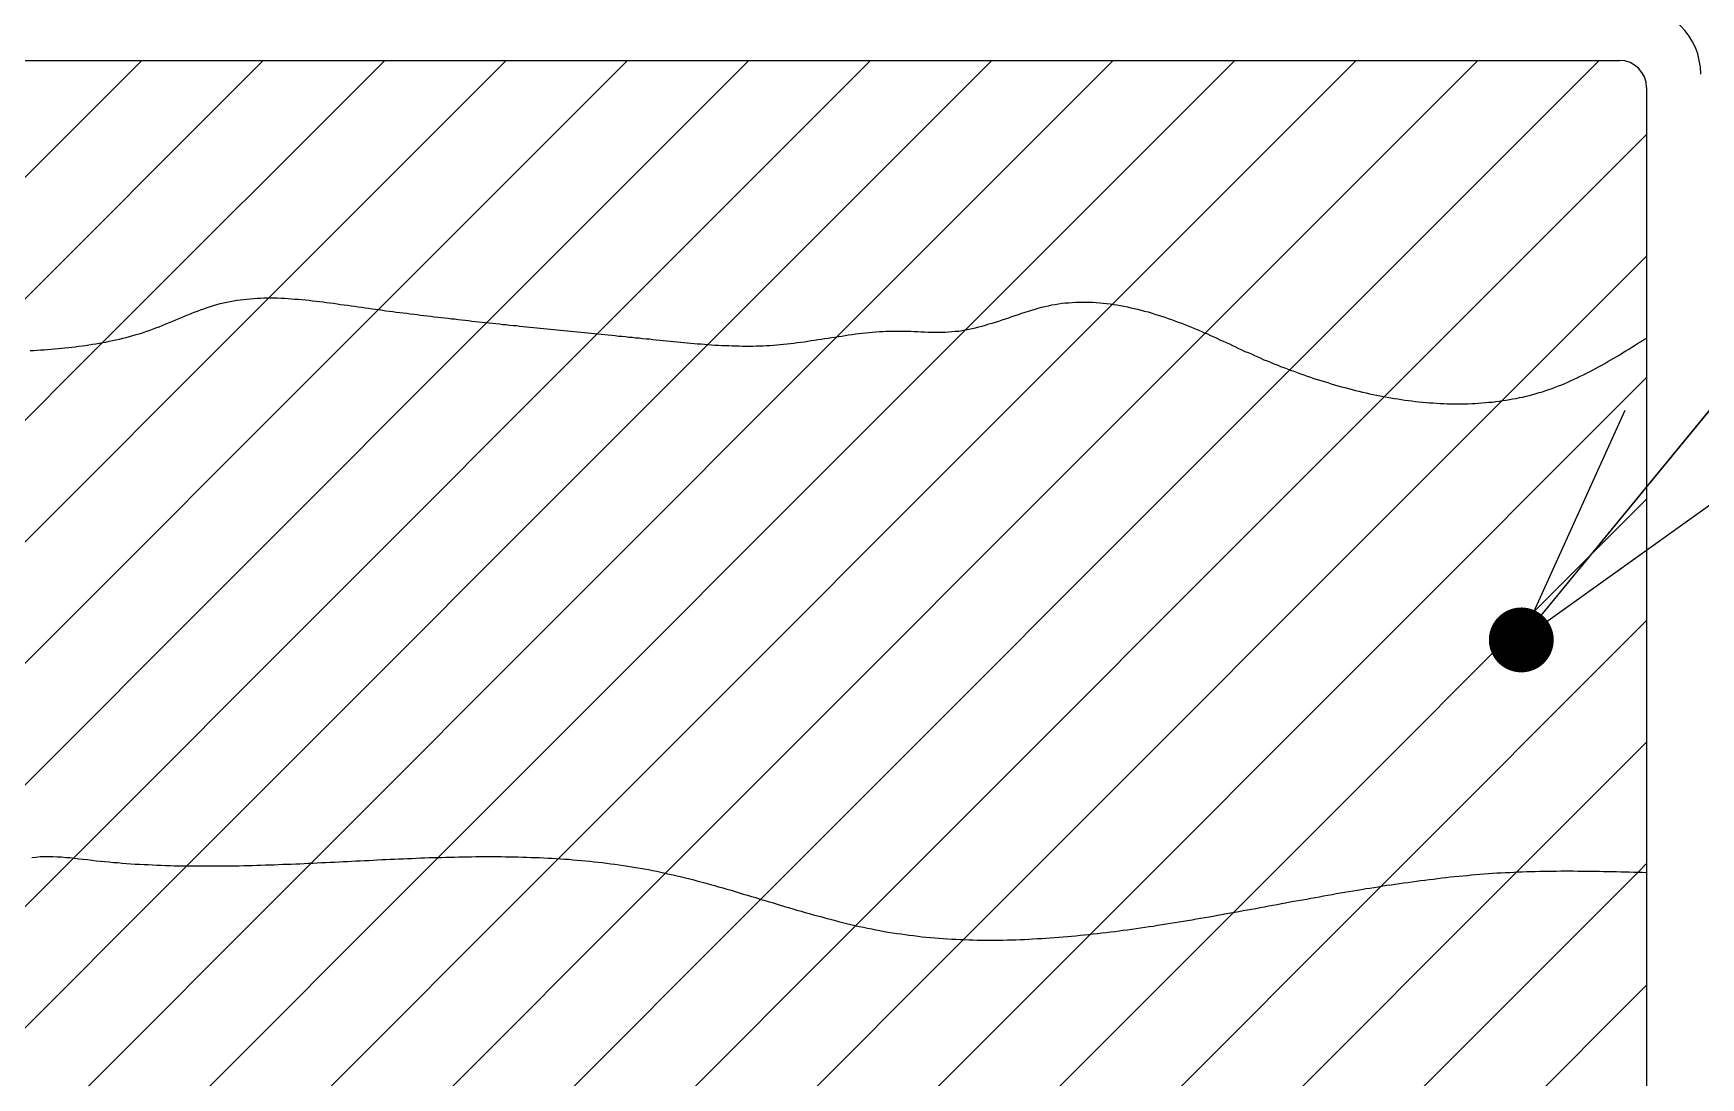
# Model space of a CAD drawing. Extents: x 443 to 1217, y -1921 to -677.
# Drawn here: x 892.46 to 904.47, y -877.62 to -870.1 of the extents above; entities that cross this region are included whole.
import ezdxf

# ---------------------------------------------------------------- set-up
doc = ezdxf.new("R2010")
doc.units = 0
doc.header["$MEASUREMENT"] = 0
doc.layers.get('0').update_dxf_attribs({"linetype": 'CONTINUOUS'})
doc.layers.add('3', color=8, linetype='CONTINUOUS')

msp = doc.modelspace()

# ---------------------------------------------------------------- linework, layer by layer
at = {"color": 7, "linetype": 'Continuous'}
msp.add_line((903.174, -874.47), (917.165, -857.425), dxfattribs=at)
at = {"color": 8, "linetype": 'Continuous'}
for p, q in [((891.19, -872.349), (893.239, -870.299)), ((892.007, -872.406), (894.114, -870.299)), ((892.957, -872.33), (894.989, -870.299)), ((894.154, -872.009), (895.863, -870.299)), ((894.944, -872.093), (896.738, -870.299)), ((895.725, -872.186), (897.612, -870.299)), ((896.519, -872.267), (898.487, -870.299)), ((897.317, -872.344), (899.362, -870.299)), ((898.248, -872.287), (900.236, -870.299)), ((899.172, -872.239), (901.111, -870.299)), ((900.231, -872.054), (901.985, -870.299)), ((900.898, -872.262), (902.86, -870.299)), ((901.508, -872.527), (903.735, -870.299)), ((902.189, -872.719), (904.076, -870.833)), ((903.034, -872.749), (904.076, -871.707)), ((890.018, -876.145), (894.154, -872.009)), ((896.241, -876.044), (900.231, -872.054)), ((890.817, -876.22), (894.944, -872.093)), ((891.629, -876.283), (895.725, -872.186)), ((892.747, -876.04), (896.519, -872.267)), ((894.459, -876.077), (898.248, -872.287)), ((895.375, -876.035), (899.172, -872.239)), ((897.011, -876.148), (900.898, -872.262)), ((889.291, -875.997), (892.957, -872.33)), ((893.565, -876.096), (897.317, -872.344)), ((897.698, -876.336), (901.508, -872.527)), ((900.069, -876.589), (904.076, -872.582)), ((898.382, -876.526), (902.189, -872.719)), ((899.157, -876.627), (903.034, -872.749)), ((901.101, -876.431), (904.076, -873.456)), ((902.164, -876.243), (904.076, -874.331)), ((903.142, -876.14), (904.076, -875.206)), ((888.493, -882.917), (895.375, -876.035)), ((888.493, -880.293), (892.747, -876.04)), ((888.493, -883.792), (896.241, -876.044)), ((888.493, -882.042), (894.459, -876.077)), ((888.493, -881.168), (893.565, -876.096)), ((904.015, -876.141), (904.076, -876.08)), ((888.493, -884.666), (897.011, -876.148)), ((893.292, -885.115), (902.164, -876.243)), ((894.15, -885.132), (903.142, -876.14)), ((895.067, -885.089), (904.015, -876.141)), ((888.935, -885.099), (897.698, -876.336)), ((892.459, -885.074), (901.101, -876.431)), ((890.01, -884.898), (898.382, -876.526)), ((891.64, -885.018), (900.069, -876.589)), ((890.837, -884.946), (899.157, -876.627)), ((896.056, -884.975), (904.076, -876.955))]:
    msp.add_line(p, q, dxfattribs=at)
at = {"color": 8}
for q in [(904.657, -872.663), (903.923, -872.817), (904.649, -873.413)]:
    msp.add_line((903.174, -874.47), q, dxfattribs=at)
at = {"color": 8, "const_width": 0.234}
msp.add_lwpolyline([(903.059, -874.451, 1), (903.289, -874.489, 1), (903.059, -874.451)], format="xyb", dxfattribs=at)
at = {"layer": '3', "color": 3, "linetype": 'Continuous'}
for p, q in [((885.084, -870.299), (903.881, -870.299)), ((904.076, -870.494), (904.076, -890.752))]:
    msp.add_line(p, q, dxfattribs=at)
at = {"layer": '3', "color": 3}
for p, q in [((893.781, -872.056), (893.804, -872.049)), ((893.804, -872.049), (893.828, -872.044)), ((893.828, -872.044), (893.852, -872.038)), ((893.852, -872.038), (893.876, -872.034)), ((893.876, -872.034), (893.9, -872.03)), ((893.9, -872.03), (893.924, -872.025)), ((893.924, -872.025), (893.948, -872.022)), ((893.948, -872.022), (893.972, -872.019)), ((893.972, -872.019), (893.997, -872.017)), ((893.997, -872.017), (894.021, -872.014)), ((894.021, -872.014), (894.046, -872.012)), ((894.046, -872.012), (894.07, -872.011)), ((894.07, -872.011), (894.095, -872.01)), ((894.095, -872.01), (894.119, -872.009)), ((894.119, -872.009), (894.144, -872.009)), ((894.144, -872.009), (894.169, -872.009)), ((894.169, -872.009), (894.193, -872.009)), ((894.193, -872.009), (894.218, -872.009)), ((894.218, -872.009), (894.243, -872.01)), ((894.243, -872.01), (894.268, -872.011)), ((894.268, -872.011), (894.293, -872.012)), ((894.293, -872.012), (894.318, -872.014)), ((894.318, -872.014), (894.343, -872.017)), ((894.343, -872.017), (894.368, -872.018)), ((894.368, -872.018), (894.393, -872.02)), ((894.393, -872.02), (894.418, -872.023)), ((894.418, -872.023), (894.444, -872.025)), ((894.444, -872.025), (894.469, -872.029)), ((894.469, -872.029), (894.495, -872.031)), ((894.495, -872.031), (894.52, -872.034)), ((894.52, -872.034), (894.545, -872.037)), ((894.545, -872.037), (894.57, -872.041)), ((894.57, -872.041), (894.595, -872.044)), ((894.595, -872.044), (894.62, -872.047)), ((894.62, -872.047), (894.646, -872.05)), ((894.646, -872.05), (894.671, -872.055)), ((899.817, -872.055), (899.841, -872.05)), ((899.841, -872.05), (899.867, -872.047)), ((899.867, -872.047), (899.89, -872.045)), ((899.89, -872.045), (899.916, -872.043)), ((899.916, -872.043), (899.94, -872.041)), ((899.94, -872.041), (899.965, -872.04)), ((899.965, -872.04), (899.99, -872.038)), ((899.99, -872.038), (900.014, -872.038)), ((900.014, -872.038), (900.039, -872.038)), ((900.039, -872.038), (900.064, -872.038)), ((900.064, -872.038), (900.088, -872.04)), ((900.088, -872.04), (900.113, -872.042)), ((900.113, -872.042), (900.138, -872.044)), ((900.138, -872.044), (900.163, -872.046)), ((900.163, -872.046), (900.188, -872.048)), ((900.188, -872.048), (900.213, -872.052)), ((900.213, -872.052), (900.237, -872.055)), ((893.456, -872.178), (893.479, -872.168)), ((893.479, -872.168), (893.502, -872.158)), ((893.502, -872.158), (893.525, -872.15)), ((893.525, -872.15), (893.548, -872.14)), ((893.548, -872.14), (893.572, -872.13)), ((893.572, -872.13), (893.595, -872.121)), ((893.595, -872.121), (893.617, -872.111)), ((893.617, -872.111), (893.64, -872.103)), ((893.64, -872.103), (893.663, -872.094)), ((893.663, -872.094), (893.687, -872.086)), ((893.687, -872.086), (893.71, -872.078)), ((893.71, -872.078), (893.734, -872.07)), ((893.734, -872.07), (893.757, -872.062)), ((893.757, -872.062), (893.781, -872.056)), ((894.671, -872.055), (894.696, -872.058)), ((894.696, -872.058), (894.721, -872.061)), ((894.721, -872.061), (894.747, -872.066)), ((894.747, -872.066), (894.772, -872.069)), ((894.772, -872.069), (894.798, -872.072)), ((894.798, -872.072), (894.823, -872.075)), ((894.823, -872.075), (894.848, -872.08)), ((894.848, -872.08), (894.873, -872.083)), ((894.873, -872.083), (894.898, -872.086)), ((894.898, -872.086), (894.923, -872.09)), ((894.923, -872.09), (894.948, -872.093)), ((894.948, -872.093), (894.973, -872.096)), ((894.973, -872.096), (894.998, -872.101)), ((894.998, -872.101), (895.023, -872.104)), ((895.023, -872.104), (895.047, -872.107)), ((895.047, -872.107), (895.072, -872.11)), ((895.072, -872.11), (895.097, -872.114)), ((895.097, -872.114), (895.122, -872.116)), ((895.122, -872.116), (895.148, -872.119)), ((895.148, -872.119), (895.173, -872.122)), ((895.173, -872.122), (895.198, -872.126)), ((895.198, -872.126), (895.222, -872.129)), ((895.222, -872.129), (895.247, -872.132)), ((895.247, -872.132), (895.272, -872.134)), ((895.272, -872.134), (895.297, -872.138)), ((895.297, -872.138), (895.321, -872.141)), ((895.321, -872.141), (895.346, -872.144)), ((895.346, -872.144), (895.371, -872.146)), ((895.371, -872.146), (895.395, -872.15)), ((895.395, -872.15), (895.42, -872.153)), ((895.42, -872.153), (895.445, -872.155)), ((895.445, -872.155), (895.469, -872.158)), ((895.469, -872.158), (895.494, -872.16)), ((895.494, -872.16), (895.519, -872.164)), ((895.519, -872.164), (895.543, -872.167)), ((895.543, -872.167), (895.568, -872.169)), ((895.568, -872.169), (895.593, -872.172)), ((895.593, -872.172), (895.617, -872.175)), ((899.411, -872.175), (899.435, -872.166)), ((899.435, -872.166), (899.459, -872.158)), ((899.459, -872.158), (899.483, -872.151)), ((899.483, -872.151), (899.506, -872.142)), ((899.506, -872.142), (899.53, -872.134)), ((899.53, -872.134), (899.554, -872.127)), ((899.554, -872.127), (899.578, -872.118)), ((899.578, -872.118), (899.602, -872.11)), ((899.602, -872.11), (899.625, -872.103)), ((899.625, -872.103), (899.649, -872.096)), ((899.649, -872.096), (899.673, -872.089)), ((899.673, -872.089), (899.696, -872.082)), ((899.696, -872.082), (899.72, -872.075)), ((899.72, -872.075), (899.744, -872.07)), ((899.744, -872.07), (899.77, -872.065)), ((899.77, -872.065), (899.793, -872.059)), ((899.793, -872.059), (899.817, -872.055)), ((900.237, -872.055), (900.262, -872.059)), ((900.262, -872.059), (900.287, -872.063)), ((900.287, -872.063), (900.312, -872.068)), ((900.312, -872.068), (900.337, -872.073)), ((900.337, -872.073), (900.361, -872.079)), ((900.361, -872.079), (900.386, -872.084)), ((900.386, -872.084), (900.411, -872.09)), ((900.411, -872.09), (900.436, -872.096)), ((900.436, -872.096), (900.46, -872.103)), ((900.46, -872.103), (900.486, -872.109)), ((900.486, -872.109), (900.509, -872.117)), ((900.509, -872.117), (900.535, -872.125)), ((900.535, -872.125), (900.559, -872.132)), ((900.559, -872.132), (900.583, -872.14)), ((900.583, -872.14), (900.608, -872.147)), ((900.608, -872.147), (900.632, -872.156)), ((900.632, -872.156), (900.656, -872.165)), ((900.656, -872.165), (900.68, -872.174)), ((900.68, -872.174), (900.703, -872.182)), ((893.103, -872.299), (893.127, -872.293)), ((893.127, -872.293), (893.151, -872.287)), ((893.151, -872.287), (893.175, -872.28)), ((893.175, -872.28), (893.199, -872.273)), ((893.199, -872.273), (893.222, -872.266)), ((893.222, -872.266), (893.246, -872.259)), ((893.246, -872.259), (893.27, -872.251)), ((893.27, -872.251), (893.293, -872.242)), ((893.293, -872.242), (893.317, -872.234)), ((893.317, -872.234), (893.34, -872.225)), ((893.34, -872.225), (893.364, -872.216)), ((893.364, -872.216), (893.386, -872.206)), ((893.386, -872.206), (893.409, -872.198)), ((893.409, -872.198), (893.433, -872.188)), ((893.433, -872.188), (893.456, -872.178)), ((895.617, -872.175), (895.642, -872.178)), ((895.642, -872.178), (895.666, -872.18)), ((895.666, -872.18), (895.691, -872.182)), ((895.691, -872.182), (895.715, -872.186)), ((895.715, -872.186), (895.74, -872.188)), ((895.74, -872.188), (895.765, -872.191)), ((895.765, -872.191), (895.789, -872.193)), ((895.789, -872.193), (895.815, -872.195)), ((895.815, -872.195), (895.839, -872.199)), ((895.839, -872.199), (895.864, -872.201)), ((895.864, -872.201), (895.888, -872.204)), ((895.888, -872.204), (895.913, -872.206)), ((895.913, -872.206), (895.937, -872.208)), ((895.937, -872.208), (895.962, -872.211)), ((895.962, -872.211), (895.986, -872.214)), ((895.986, -872.214), (896.011, -872.216)), ((896.011, -872.216), (896.035, -872.218)), ((896.035, -872.218), (896.06, -872.222)), ((896.06, -872.222), (896.084, -872.224)), ((896.084, -872.224), (896.109, -872.226)), ((896.109, -872.226), (896.133, -872.228)), ((896.133, -872.228), (896.158, -872.231)), ((896.158, -872.231), (896.182, -872.234)), ((896.182, -872.234), (896.207, -872.236)), ((896.207, -872.236), (896.231, -872.238)), ((896.231, -872.238), (896.256, -872.241)), ((896.256, -872.241), (896.28, -872.243)), ((896.28, -872.243), (896.305, -872.245)), ((896.305, -872.245), (896.329, -872.248)), ((896.329, -872.248), (896.354, -872.251)), ((896.354, -872.251), (896.378, -872.253)), ((896.378, -872.253), (896.403, -872.255)), ((896.403, -872.255), (896.427, -872.257)), ((896.427, -872.257), (896.452, -872.261)), ((896.452, -872.261), (896.476, -872.263)), ((896.476, -872.263), (896.501, -872.265)), ((896.501, -872.265), (896.525, -872.267)), ((896.525, -872.267), (896.55, -872.269)), ((896.55, -872.269), (896.575, -872.273)), ((896.575, -872.273), (896.599, -872.275)), ((896.599, -872.275), (896.624, -872.277)), ((896.624, -872.277), (896.648, -872.279)), ((896.648, -872.279), (896.673, -872.283)), ((896.673, -872.283), (896.697, -872.285)), ((896.697, -872.285), (896.722, -872.287)), ((896.722, -872.287), (896.747, -872.29)), ((896.747, -872.29), (896.771, -872.292)), ((896.771, -872.292), (896.796, -872.295)), ((896.796, -872.295), (896.822, -872.297)), ((898.182, -872.298), (898.207, -872.293)), ((898.207, -872.293), (898.232, -872.29)), ((898.232, -872.29), (898.256, -872.286)), ((898.256, -872.286), (898.281, -872.283)), ((898.281, -872.283), (898.305, -872.278)), ((898.305, -872.278), (898.33, -872.275)), ((898.33, -872.275), (898.354, -872.272)), ((898.354, -872.272), (898.379, -872.268)), ((898.379, -872.268), (898.404, -872.265)), ((898.404, -872.265), (898.428, -872.263)), ((898.428, -872.263), (898.453, -872.26)), ((898.453, -872.26), (898.478, -872.257)), ((898.478, -872.257), (898.502, -872.255)), ((898.502, -872.255), (898.527, -872.253)), ((898.527, -872.253), (898.552, -872.251)), ((898.552, -872.251), (898.577, -872.25)), ((898.577, -872.25), (898.601, -872.249)), ((898.601, -872.249), (898.626, -872.248)), ((898.626, -872.248), (898.651, -872.248)), ((898.651, -872.248), (898.676, -872.247)), ((898.676, -872.247), (898.701, -872.248)), ((898.701, -872.248), (898.727, -872.248)), ((898.727, -872.248), (898.752, -872.249)), ((898.752, -872.249), (898.777, -872.249)), ((898.777, -872.249), (898.801, -872.25)), ((898.801, -872.25), (898.826, -872.251)), ((898.826, -872.251), (898.851, -872.252)), ((898.851, -872.252), (898.876, -872.253)), ((898.876, -872.253), (898.901, -872.254)), ((898.901, -872.254), (898.926, -872.254)), ((898.926, -872.254), (898.951, -872.254)), ((898.951, -872.254), (898.975, -872.255)), ((898.975, -872.255), (899, -872.254)), ((899, -872.254), (899.025, -872.254)), ((899.025, -872.254), (899.049, -872.253)), ((899.049, -872.253), (899.074, -872.251)), ((899.074, -872.251), (899.098, -872.249)), ((899.098, -872.249), (899.123, -872.247)), ((899.123, -872.247), (899.147, -872.242)), ((899.147, -872.242), (899.171, -872.239)), ((899.171, -872.239), (899.196, -872.234)), ((899.196, -872.234), (899.22, -872.229)), ((899.22, -872.229), (899.244, -872.224)), ((899.244, -872.224), (899.268, -872.217)), ((899.268, -872.217), (899.292, -872.211)), ((899.292, -872.211), (899.316, -872.204)), ((899.316, -872.204), (899.34, -872.196)), ((899.34, -872.196), (899.363, -872.19)), ((899.363, -872.19), (899.387, -872.182)), ((899.387, -872.182), (899.411, -872.175)), ((900.703, -872.182), (900.727, -872.191)), ((900.727, -872.191), (900.751, -872.201)), ((900.751, -872.201), (900.774, -872.21)), ((900.774, -872.21), (900.798, -872.219)), ((900.798, -872.219), (900.821, -872.229)), ((900.821, -872.229), (900.845, -872.239)), ((900.845, -872.239), (900.868, -872.249)), ((900.868, -872.249), (900.891, -872.259)), ((900.891, -872.259), (900.914, -872.268)), ((900.914, -872.268), (900.937, -872.278)), ((900.937, -872.278), (900.959, -872.289)), ((900.959, -872.289), (900.981, -872.299)), ((892.436, -872.387), (892.461, -872.386)), ((892.461, -872.386), (892.486, -872.384)), ((892.486, -872.384), (892.511, -872.383)), ((892.511, -872.383), (892.536, -872.381)), ((892.536, -872.381), (892.561, -872.38)), ((892.561, -872.38), (892.586, -872.377)), ((892.586, -872.377), (892.612, -872.375)), ((892.612, -872.375), (892.637, -872.373)), ((892.637, -872.373), (892.661, -872.371)), ((892.661, -872.371), (892.686, -872.368)), ((892.686, -872.368), (892.711, -872.365)), ((892.711, -872.365), (892.736, -872.363)), ((892.736, -872.363), (892.76, -872.36)), ((892.76, -872.36), (892.785, -872.357)), ((892.785, -872.357), (892.81, -872.353)), ((892.81, -872.353), (892.835, -872.35)), ((892.835, -872.35), (892.859, -872.347)), ((892.859, -872.347), (892.884, -872.342)), ((892.884, -872.342), (892.908, -872.339)), ((892.908, -872.339), (892.933, -872.335)), ((892.933, -872.335), (892.957, -872.33)), ((892.957, -872.33), (892.982, -872.326)), ((892.982, -872.326), (893.006, -872.321)), ((893.006, -872.321), (893.03, -872.316)), ((893.03, -872.316), (893.054, -872.311)), ((893.054, -872.311), (893.079, -872.305)), ((893.079, -872.305), (893.103, -872.299)), ((896.822, -872.297), (896.846, -872.3)), ((896.846, -872.3), (896.871, -872.302)), ((896.871, -872.302), (896.896, -872.304)), ((896.896, -872.304), (896.92, -872.308)), ((896.92, -872.308), (896.945, -872.31)), ((896.945, -872.31), (896.97, -872.312)), ((896.97, -872.312), (896.995, -872.315)), ((896.995, -872.315), (897.019, -872.317)), ((897.019, -872.317), (897.044, -872.32)), ((897.044, -872.32), (897.069, -872.323)), ((897.069, -872.323), (897.094, -872.325)), ((897.094, -872.325), (897.118, -872.327)), ((897.118, -872.327), (897.143, -872.329)), ((897.143, -872.329), (897.168, -872.333)), ((897.168, -872.333), (897.193, -872.335)), ((897.193, -872.335), (897.217, -872.337)), ((897.217, -872.337), (897.242, -872.339)), ((897.242, -872.339), (897.267, -872.34)), ((897.267, -872.34), (897.292, -872.342)), ((897.292, -872.342), (897.317, -872.345)), ((897.317, -872.345), (897.342, -872.346)), ((897.342, -872.346), (897.366, -872.348)), ((897.366, -872.348), (897.392, -872.349)), ((897.392, -872.349), (897.417, -872.35)), ((897.417, -872.35), (897.442, -872.351)), ((897.442, -872.351), (897.467, -872.352)), ((897.467, -872.352), (897.491, -872.353)), ((897.491, -872.353), (897.516, -872.354)), ((897.516, -872.354), (897.541, -872.354)), ((897.541, -872.354), (897.566, -872.356)), ((897.566, -872.356), (897.59, -872.356)), ((897.59, -872.356), (897.615, -872.356)), ((897.615, -872.356), (897.64, -872.356)), ((897.64, -872.356), (897.665, -872.354)), ((897.665, -872.354), (897.689, -872.353)), ((897.689, -872.353), (897.714, -872.353)), ((897.714, -872.353), (897.739, -872.352)), ((897.739, -872.352), (897.763, -872.35)), ((897.763, -872.35), (897.788, -872.349)), ((897.788, -872.349), (897.813, -872.347)), ((897.813, -872.347), (897.837, -872.345)), ((897.837, -872.345), (897.862, -872.342)), ((897.862, -872.342), (897.887, -872.34)), ((897.887, -872.34), (897.911, -872.337)), ((897.911, -872.337), (897.936, -872.334)), ((897.936, -872.334), (897.96, -872.33)), ((897.96, -872.33), (897.985, -872.327)), ((897.985, -872.327), (898.011, -872.324)), ((898.011, -872.324), (898.035, -872.321)), ((898.035, -872.321), (898.06, -872.316)), ((898.06, -872.316), (898.084, -872.313)), ((898.084, -872.313), (898.109, -872.309)), ((898.109, -872.309), (898.133, -872.305)), ((898.133, -872.305), (898.158, -872.301)), ((898.158, -872.301), (898.182, -872.298)), ((900.981, -872.299), (901.004, -872.31)), ((901.004, -872.31), (901.026, -872.32)), ((901.026, -872.32), (901.049, -872.33)), ((901.049, -872.33), (901.072, -872.34)), ((901.072, -872.34), (901.094, -872.351)), ((901.094, -872.351), (901.117, -872.361)), ((901.117, -872.361), (901.138, -872.372)), ((901.138, -872.372), (901.161, -872.382)), ((901.161, -872.382), (901.184, -872.393)), ((901.184, -872.393), (901.207, -872.402)), ((901.207, -872.402), (901.23, -872.412)), ((901.23, -872.412), (901.253, -872.423)), ((903.884, -872.417), (903.904, -872.404)), ((903.904, -872.404), (903.926, -872.39)), ((903.926, -872.39), (903.948, -872.377)), ((903.948, -872.377), (903.969, -872.364)), ((903.969, -872.364), (903.99, -872.351)), ((903.99, -872.351), (904.012, -872.337)), ((904.012, -872.337), (904.033, -872.324)), ((904.033, -872.324), (904.055, -872.311)), ((904.055, -872.311), (904.076, -872.298)), ((901.253, -872.423), (901.276, -872.433)), ((901.276, -872.433), (901.299, -872.443)), ((901.299, -872.443), (901.321, -872.453)), ((901.321, -872.453), (901.344, -872.462)), ((901.344, -872.462), (901.368, -872.472)), ((901.368, -872.472), (901.391, -872.482)), ((901.391, -872.482), (901.415, -872.491)), ((901.415, -872.491), (901.439, -872.501)), ((901.439, -872.501), (901.463, -872.509)), ((901.463, -872.509), (901.487, -872.519)), ((901.487, -872.519), (901.511, -872.528)), ((901.511, -872.528), (901.535, -872.536)), ((903.666, -872.54), (903.687, -872.528)), ((903.687, -872.528), (903.709, -872.516)), ((903.709, -872.516), (903.731, -872.504)), ((903.731, -872.504), (903.753, -872.492)), ((903.753, -872.492), (903.775, -872.48)), ((903.775, -872.48), (903.796, -872.467)), ((903.796, -872.467), (903.818, -872.455)), ((903.818, -872.455), (903.84, -872.442)), ((903.84, -872.442), (903.862, -872.43)), ((903.862, -872.43), (903.884, -872.417)), ((901.535, -872.536), (901.559, -872.545)), ((901.559, -872.545), (901.583, -872.554)), ((901.583, -872.554), (901.607, -872.563)), ((901.607, -872.563), (901.632, -872.571)), ((901.632, -872.571), (901.656, -872.579)), ((901.656, -872.579), (901.681, -872.588)), ((901.681, -872.588), (901.705, -872.595)), ((901.705, -872.595), (901.73, -872.603)), ((901.73, -872.603), (901.755, -872.611)), ((901.755, -872.611), (901.78, -872.618)), ((901.78, -872.618), (901.804, -872.626)), ((901.804, -872.626), (901.829, -872.633)), ((901.829, -872.633), (901.854, -872.641)), ((901.854, -872.641), (901.879, -872.648)), ((901.879, -872.648), (901.904, -872.654)), ((901.904, -872.654), (901.93, -872.661)), ((903.396, -872.66), (903.419, -872.651)), ((903.419, -872.651), (903.442, -872.642)), ((903.442, -872.642), (903.465, -872.633)), ((903.465, -872.633), (903.487, -872.624)), ((903.487, -872.624), (903.51, -872.614)), ((903.51, -872.614), (903.533, -872.604)), ((903.533, -872.604), (903.554, -872.594)), ((903.554, -872.594), (903.577, -872.583)), ((903.577, -872.583), (903.599, -872.572)), ((903.599, -872.572), (903.622, -872.562)), ((903.622, -872.562), (903.644, -872.551)), ((903.644, -872.551), (903.666, -872.54)), ((901.93, -872.661), (901.955, -872.667)), ((901.955, -872.667), (901.98, -872.674)), ((901.98, -872.674), (902.005, -872.68)), ((902.005, -872.68), (902.031, -872.686)), ((902.031, -872.686), (902.056, -872.692)), ((902.056, -872.692), (902.081, -872.698)), ((902.081, -872.698), (902.106, -872.703)), ((902.106, -872.703), (902.132, -872.709)), ((902.132, -872.709), (902.157, -872.713)), ((902.157, -872.713), (902.182, -872.718)), ((902.182, -872.718), (902.209, -872.723)), ((902.209, -872.723), (902.234, -872.727)), ((902.234, -872.727), (902.259, -872.732)), ((902.259, -872.732), (902.285, -872.736)), ((902.285, -872.736), (902.31, -872.739)), ((902.31, -872.739), (902.335, -872.744)), ((902.335, -872.744), (902.361, -872.747)), ((902.361, -872.747), (902.386, -872.75)), ((902.386, -872.75), (902.412, -872.753)), ((902.412, -872.753), (902.437, -872.756)), ((902.437, -872.756), (902.462, -872.758)), ((902.462, -872.758), (902.489, -872.761)), ((902.489, -872.761), (902.514, -872.763)), ((902.514, -872.763), (902.539, -872.764)), ((902.539, -872.764), (902.565, -872.766)), ((902.565, -872.766), (902.59, -872.768)), ((902.59, -872.768), (902.615, -872.769)), ((902.615, -872.769), (902.64, -872.77)), ((902.64, -872.77), (902.665, -872.771)), ((902.665, -872.771), (902.691, -872.771)), ((902.691, -872.771), (902.716, -872.771)), ((902.716, -872.771), (902.741, -872.771)), ((902.741, -872.771), (902.767, -872.771)), ((902.767, -872.771), (902.792, -872.77)), ((902.792, -872.77), (902.817, -872.769)), ((902.817, -872.769), (902.842, -872.768)), ((902.842, -872.768), (902.867, -872.766)), ((902.867, -872.766), (902.891, -872.764)), ((902.891, -872.764), (902.916, -872.762)), ((902.916, -872.762), (902.941, -872.76)), ((902.941, -872.76), (902.966, -872.758)), ((902.966, -872.758), (902.99, -872.754)), ((902.99, -872.754), (903.015, -872.751)), ((903.015, -872.751), (903.039, -872.748)), ((903.039, -872.748), (903.064, -872.745)), ((903.064, -872.745), (903.088, -872.74)), ((903.088, -872.74), (903.112, -872.736)), ((903.112, -872.736), (903.136, -872.732)), ((903.136, -872.732), (903.16, -872.726)), ((903.16, -872.726), (903.184, -872.722)), ((903.184, -872.722), (903.208, -872.716)), ((903.208, -872.716), (903.232, -872.71)), ((903.232, -872.71), (903.256, -872.703)), ((903.256, -872.703), (903.28, -872.697)), ((903.28, -872.697), (903.303, -872.69)), ((903.303, -872.69), (903.327, -872.684)), ((903.327, -872.684), (903.35, -872.676)), ((903.35, -872.676), (903.372, -872.667)), ((903.372, -872.667), (903.396, -872.66)), ((892.448, -876.036), (892.477, -876.033)), ((892.477, -876.033), (892.508, -876.029)), ((892.508, -876.029), (892.539, -876.028)), ((892.539, -876.028), (892.569, -876.028)), ((892.569, -876.028), (892.6, -876.028)), ((892.6, -876.028), (892.63, -876.03)), ((892.63, -876.03), (892.662, -876.032)), ((892.662, -876.032), (892.692, -876.035)), ((892.692, -876.035), (892.724, -876.037)), ((892.724, -876.037), (892.754, -876.04)), ((892.754, -876.04), (892.786, -876.045)), ((892.786, -876.045), (892.818, -876.048)), ((892.818, -876.048), (892.848, -876.051)), ((892.848, -876.051), (892.88, -876.056)), ((892.88, -876.056), (892.911, -876.059)), ((892.911, -876.059), (892.943, -876.062)), ((892.943, -876.062), (892.973, -876.065)), ((892.973, -876.065), (893.005, -876.068)), ((893.005, -876.068), (893.037, -876.071)), ((893.037, -876.071), (893.067, -876.073)), ((893.067, -876.073), (893.099, -876.076)), ((893.099, -876.076), (893.13, -876.078)), ((893.13, -876.078), (893.161, -876.081)), ((893.161, -876.081), (893.192, -876.083)), ((893.192, -876.083), (893.224, -876.084)), ((893.224, -876.084), (893.256, -876.086)), ((893.256, -876.086), (893.286, -876.087)), ((893.286, -876.087), (893.318, -876.089)), ((893.318, -876.089), (893.349, -876.09)), ((893.349, -876.09), (893.38, -876.091)), ((893.38, -876.091), (893.411, -876.093)), ((893.411, -876.093), (893.443, -876.094)), ((893.443, -876.094), (893.474, -876.095)), ((893.474, -876.095), (893.505, -876.095)), ((893.505, -876.095), (893.537, -876.096)), ((893.537, -876.096), (893.567, -876.096)), ((893.567, -876.096), (893.599, -876.097)), ((893.599, -876.097), (893.631, -876.097)), ((893.631, -876.097), (893.661, -876.097)), ((893.661, -876.097), (893.693, -876.097)), ((893.693, -876.097), (893.724, -876.097)), ((893.724, -876.097), (893.755, -876.097)), ((893.755, -876.097), (893.786, -876.097)), ((893.786, -876.097), (893.818, -876.097)), ((893.818, -876.097), (893.848, -876.096)), ((893.848, -876.096), (893.88, -876.096)), ((893.88, -876.096), (893.912, -876.096)), ((893.912, -876.096), (893.942, -876.095)), ((893.942, -876.095), (893.974, -876.094)), ((893.974, -876.094), (894.004, -876.094)), ((894.004, -876.094), (894.036, -876.093)), ((894.036, -876.093), (894.068, -876.091)), ((894.068, -876.091), (894.098, -876.09)), ((894.098, -876.09), (894.13, -876.089)), ((894.13, -876.089), (894.16, -876.089)), ((894.16, -876.089), (894.192, -876.088)), ((894.192, -876.088), (894.223, -876.086)), ((894.223, -876.086), (894.254, -876.085)), ((894.254, -876.085), (894.286, -876.084)), ((894.286, -876.084), (894.316, -876.083)), ((894.316, -876.083), (894.348, -876.082)), ((894.348, -876.082), (894.378, -876.081)), ((894.378, -876.081), (894.41, -876.078)), ((894.41, -876.078), (894.44, -876.077)), ((894.44, -876.077), (894.472, -876.076)), ((894.472, -876.076), (894.502, -876.074)), ((894.502, -876.074), (894.534, -876.073)), ((894.534, -876.073), (894.565, -876.072)), ((894.565, -876.072), (894.596, -876.07)), ((894.596, -876.07), (894.627, -876.069)), ((894.627, -876.069), (894.658, -876.066)), ((894.658, -876.066), (894.689, -876.065)), ((894.689, -876.065), (894.72, -876.064)), ((894.72, -876.064), (894.751, -876.062)), ((894.751, -876.062), (894.782, -876.061)), ((894.782, -876.061), (894.813, -876.059)), ((894.813, -876.059), (894.843, -876.058)), ((894.843, -876.058), (894.875, -876.057)), ((894.875, -876.057), (894.906, -876.054)), ((894.906, -876.054), (894.937, -876.053)), ((894.937, -876.053), (894.968, -876.051)), ((894.968, -876.051), (894.998, -876.05)), ((894.998, -876.05), (895.03, -876.049)), ((895.03, -876.049), (895.06, -876.047)), ((895.06, -876.047), (895.091, -876.046)), ((895.091, -876.046), (895.122, -876.045)), ((895.122, -876.045), (895.153, -876.044)), ((895.153, -876.044), (895.184, -876.042)), ((895.184, -876.042), (895.215, -876.041)), ((895.215, -876.041), (895.246, -876.039)), ((895.246, -876.039), (895.276, -876.038)), ((895.276, -876.038), (895.307, -876.037)), ((895.307, -876.037), (895.338, -876.036)), ((895.338, -876.036), (895.369, -876.036)), ((895.369, -876.036), (895.399, -876.035)), ((895.399, -876.035), (895.43, -876.034)), ((895.43, -876.034), (895.46, -876.033)), ((895.46, -876.033), (895.492, -876.033)), ((895.492, -876.033), (895.522, -876.032)), ((895.522, -876.032), (895.553, -876.032)), ((895.553, -876.032), (895.583, -876.03)), ((895.583, -876.03), (895.614, -876.03)), ((895.614, -876.03), (895.645, -876.029)), ((895.645, -876.029), (895.676, -876.029)), ((895.676, -876.029), (895.707, -876.029)), ((895.707, -876.029), (895.737, -876.029)), ((895.737, -876.029), (895.768, -876.029)), ((895.768, -876.029), (895.798, -876.029)), ((895.798, -876.029), (895.829, -876.029)), ((895.829, -876.029), (895.859, -876.03)), ((895.859, -876.03), (895.89, -876.03)), ((895.89, -876.03), (895.92, -876.032)), ((895.92, -876.032), (895.951, -876.032)), ((895.951, -876.032), (895.981, -876.033)), ((895.981, -876.033), (896.012, -876.034)), ((896.012, -876.034), (896.042, -876.035)), ((896.042, -876.035), (896.073, -876.036)), ((896.073, -876.036), (896.103, -876.037)), ((896.103, -876.037), (896.134, -876.038)), ((896.134, -876.038), (896.163, -876.04)), ((896.163, -876.04), (896.194, -876.041)), ((896.194, -876.041), (896.224, -876.044)), ((896.224, -876.044), (896.255, -876.045)), ((896.255, -876.045), (896.285, -876.047)), ((896.285, -876.047), (896.316, -876.049)), ((896.316, -876.049), (896.345, -876.052)), ((896.345, -876.052), (896.376, -876.054)), ((896.376, -876.054), (896.406, -876.057)), ((896.406, -876.057), (896.437, -876.06)), ((896.437, -876.06), (896.466, -876.063)), ((896.466, -876.063), (896.497, -876.066)), ((896.497, -876.066), (896.527, -876.07)), ((896.527, -876.07), (896.557, -876.073)), ((896.557, -876.073), (896.587, -876.076)), ((896.587, -876.076), (896.618, -876.081)), ((896.618, -876.081), (896.647, -876.085)), ((896.647, -876.085), (896.678, -876.088)), ((896.678, -876.088), (896.708, -876.093)), ((896.708, -876.093), (896.738, -876.098)), ((896.738, -876.098), (896.768, -876.102)), ((896.768, -876.102), (896.798, -876.108)), ((896.798, -876.108), (896.828, -876.112)), ((896.828, -876.112), (896.857, -876.118)), ((896.857, -876.118), (896.888, -876.123)), ((896.888, -876.123), (896.917, -876.13)), ((896.917, -876.13), (896.948, -876.135)), ((896.948, -876.135), (896.977, -876.142)), ((903.212, -876.137), (903.244, -876.136)), ((903.244, -876.136), (903.274, -876.136)), ((903.274, -876.136), (903.305, -876.135)), ((903.305, -876.135), (903.335, -876.135)), ((903.335, -876.135), (903.366, -876.134)), ((903.366, -876.134), (903.398, -876.134)), ((903.398, -876.134), (903.428, -876.134)), ((903.428, -876.134), (903.459, -876.133)), ((903.459, -876.133), (903.489, -876.133)), ((903.489, -876.133), (903.521, -876.133)), ((903.521, -876.133), (903.551, -876.133)), ((903.551, -876.133), (903.582, -876.134)), ((903.582, -876.134), (903.613, -876.134)), ((903.613, -876.134), (903.644, -876.134)), ((903.644, -876.134), (903.674, -876.134)), ((903.674, -876.134), (903.705, -876.135)), ((903.705, -876.135), (903.736, -876.135)), ((903.736, -876.135), (903.767, -876.136)), ((903.767, -876.136), (903.798, -876.136)), ((903.798, -876.136), (903.829, -876.137)), ((896.977, -876.142), (897.007, -876.148)), ((897.007, -876.148), (897.037, -876.155)), ((897.037, -876.155), (897.067, -876.161)), ((897.067, -876.161), (897.096, -876.168)), ((897.096, -876.168), (897.127, -876.175)), ((897.127, -876.175), (897.156, -876.183)), ((897.156, -876.183), (897.186, -876.19)), ((897.186, -876.19), (897.216, -876.197)), ((897.216, -876.197), (897.245, -876.206)), ((897.245, -876.206), (897.275, -876.214)), ((897.275, -876.214), (897.304, -876.221)), ((897.304, -876.221), (897.335, -876.23)), ((897.335, -876.23), (897.364, -876.238)), ((897.364, -876.238), (897.394, -876.246)), ((897.394, -876.246), (897.423, -876.255)), ((897.423, -876.255), (897.454, -876.264)), ((902.054, -876.26), (902.084, -876.256)), ((902.084, -876.256), (902.115, -876.251)), ((902.115, -876.251), (902.145, -876.246)), ((902.145, -876.246), (902.176, -876.241)), ((902.176, -876.241), (902.206, -876.236)), ((902.206, -876.236), (902.237, -876.232)), ((902.237, -876.232), (902.266, -876.228)), ((902.266, -876.228), (902.297, -876.223)), ((902.297, -876.223), (902.327, -876.219)), ((902.327, -876.219), (902.358, -876.215)), ((902.358, -876.215), (902.388, -876.21)), ((902.388, -876.21), (902.419, -876.206)), ((902.419, -876.206), (902.449, -876.202)), ((902.449, -876.202), (902.48, -876.198)), ((902.48, -876.198), (902.51, -876.194)), ((902.51, -876.194), (902.541, -876.191)), ((902.541, -876.191), (902.57, -876.186)), ((902.57, -876.186), (902.601, -876.183)), ((902.601, -876.183), (902.631, -876.18)), ((902.631, -876.18), (902.662, -876.176)), ((902.662, -876.176), (902.692, -876.173)), ((902.692, -876.173), (902.723, -876.17)), ((902.723, -876.17), (902.753, -876.167)), ((902.753, -876.167), (902.784, -876.165)), ((902.784, -876.165), (902.814, -876.161)), ((902.814, -876.161), (902.845, -876.159)), ((902.845, -876.159), (902.876, -876.157)), ((902.876, -876.157), (902.906, -876.154)), ((902.906, -876.154), (902.937, -876.151)), ((902.937, -876.151), (902.967, -876.149)), ((902.967, -876.149), (902.998, -876.147)), ((902.998, -876.147), (903.029, -876.146)), ((903.029, -876.146), (903.06, -876.144)), ((903.06, -876.144), (903.09, -876.143)), ((903.09, -876.143), (903.121, -876.141)), ((903.121, -876.141), (903.151, -876.139)), ((903.151, -876.139), (903.182, -876.138)), ((903.182, -876.138), (903.212, -876.137)), ((903.829, -876.137), (903.86, -876.137)), ((903.86, -876.137), (903.89, -876.138)), ((903.89, -876.138), (903.922, -876.139)), ((903.922, -876.139), (903.952, -876.139)), ((903.952, -876.139), (903.984, -876.141)), ((903.984, -876.141), (904.014, -876.142)), ((904.014, -876.142), (904.045, -876.142)), ((904.045, -876.142), (904.076, -876.143)), ((897.454, -876.264), (897.483, -876.272)), ((897.483, -876.272), (897.512, -876.281)), ((897.512, -876.281), (897.542, -876.29)), ((897.542, -876.29), (897.571, -876.299)), ((897.571, -876.299), (897.602, -876.307)), ((897.602, -876.307), (897.631, -876.316)), ((897.631, -876.316), (897.661, -876.325)), ((897.661, -876.325), (897.69, -876.335)), ((897.69, -876.335), (897.72, -876.343)), ((897.72, -876.343), (897.75, -876.352)), ((897.75, -876.352), (897.779, -876.361)), ((897.779, -876.361), (897.809, -876.369)), ((897.809, -876.369), (897.838, -876.379)), ((901.385, -876.379), (901.415, -876.374)), ((901.415, -876.374), (901.446, -876.368)), ((901.446, -876.368), (901.476, -876.362)), ((901.476, -876.362), (901.507, -876.356)), ((901.507, -876.356), (901.537, -876.351)), ((901.537, -876.351), (901.568, -876.345)), ((901.568, -876.345), (901.598, -876.34)), ((901.598, -876.34), (901.629, -876.335)), ((901.629, -876.335), (901.659, -876.329)), ((901.659, -876.329), (901.69, -876.324)), ((901.69, -876.324), (901.72, -876.318)), ((901.72, -876.318), (901.75, -876.313)), ((901.75, -876.313), (901.78, -876.307)), ((901.78, -876.307), (901.811, -876.302)), ((901.811, -876.302), (901.841, -876.296)), ((901.841, -876.296), (901.872, -876.291)), ((901.872, -876.291), (901.902, -876.285)), ((901.902, -876.285), (901.933, -876.281)), ((901.933, -876.281), (901.963, -876.276)), ((901.963, -876.276), (901.994, -876.27)), ((901.994, -876.27), (902.023, -876.266)), ((902.023, -876.266), (902.054, -876.26)), ((897.838, -876.379), (897.868, -876.388)), ((897.868, -876.388), (897.898, -876.397)), ((897.898, -876.397), (897.928, -876.405)), ((897.928, -876.405), (897.957, -876.414)), ((897.957, -876.414), (897.988, -876.423)), ((897.988, -876.423), (898.017, -876.432)), ((898.017, -876.432), (898.046, -876.439)), ((898.046, -876.439), (898.076, -876.448)), ((898.076, -876.448), (898.106, -876.457)), ((898.106, -876.457), (898.136, -876.464)), ((898.136, -876.464), (898.165, -876.473)), ((898.165, -876.473), (898.196, -876.481)), ((898.196, -876.481), (898.225, -876.488)), ((898.225, -876.488), (898.256, -876.496)), ((898.256, -876.496), (898.285, -876.503)), ((900.71, -876.499), (900.741, -876.494)), ((900.741, -876.494), (900.771, -876.489)), ((900.771, -876.489), (900.803, -876.484)), ((900.803, -876.484), (900.833, -876.478)), ((900.833, -876.478), (900.864, -876.473)), ((900.864, -876.473), (900.894, -876.467)), ((900.894, -876.467), (900.926, -876.462)), ((900.926, -876.462), (900.956, -876.458)), ((900.956, -876.458), (900.987, -876.452)), ((900.987, -876.452), (901.017, -876.446)), ((901.017, -876.446), (901.048, -876.44)), ((901.048, -876.44), (901.079, -876.435)), ((901.079, -876.435), (901.11, -876.429)), ((901.11, -876.429), (901.141, -876.424)), ((901.141, -876.424), (901.171, -876.418)), ((901.171, -876.418), (901.202, -876.413)), ((901.202, -876.413), (901.232, -876.408)), ((901.232, -876.408), (901.263, -876.402)), ((901.263, -876.402), (901.293, -876.396)), ((901.293, -876.396), (901.324, -876.39)), ((901.324, -876.39), (901.354, -876.385)), ((901.354, -876.385), (901.385, -876.379)), ((898.285, -876.503), (898.315, -876.511)), ((898.315, -876.511), (898.345, -876.518)), ((898.345, -876.518), (898.375, -876.525)), ((898.375, -876.525), (898.405, -876.532)), ((898.405, -876.532), (898.436, -876.538)), ((898.436, -876.538), (898.465, -876.545)), ((898.465, -876.545), (898.496, -876.55)), ((898.496, -876.55), (898.525, -876.557)), ((898.525, -876.557), (898.555, -876.562)), ((898.555, -876.562), (898.586, -876.568)), ((898.586, -876.568), (898.615, -876.573)), ((898.615, -876.573), (898.646, -876.578)), ((898.646, -876.578), (898.676, -876.582)), ((898.676, -876.582), (898.707, -876.586)), ((898.707, -876.586), (898.737, -876.591)), ((898.737, -876.591), (898.767, -876.595)), ((898.767, -876.595), (898.797, -876.598)), ((898.797, -876.598), (898.828, -876.603)), ((898.828, -876.603), (898.858, -876.606)), ((898.858, -876.606), (898.889, -876.609)), ((898.889, -876.609), (898.919, -876.611)), ((898.919, -876.611), (898.95, -876.615)), ((898.95, -876.615), (898.98, -876.617)), ((898.98, -876.617), (899.011, -876.619)), ((899.719, -876.619), (899.75, -876.617)), ((899.75, -876.617), (899.781, -876.615)), ((899.781, -876.615), (899.812, -876.612)), ((899.812, -876.612), (899.844, -876.61)), ((899.844, -876.61), (899.874, -876.607)), ((899.874, -876.607), (899.905, -876.605)), ((899.905, -876.605), (899.936, -876.602)), ((899.936, -876.602), (899.967, -876.599)), ((899.967, -876.599), (899.998, -876.596)), ((899.998, -876.596), (900.029, -876.593)), ((900.029, -876.593), (900.06, -876.59)), ((900.06, -876.59), (900.091, -876.586)), ((900.091, -876.586), (900.122, -876.583)), ((900.122, -876.583), (900.153, -876.579)), ((900.153, -876.579), (900.184, -876.575)), ((900.184, -876.575), (900.215, -876.572)), ((900.215, -876.572), (900.246, -876.568)), ((900.246, -876.568), (900.277, -876.563)), ((900.277, -876.563), (900.308, -876.56)), ((900.308, -876.56), (900.338, -876.556)), ((900.338, -876.556), (900.37, -876.551)), ((900.37, -876.551), (900.401, -876.547)), ((900.401, -876.547), (900.432, -876.543)), ((900.432, -876.543), (900.463, -876.538)), ((900.463, -876.538), (900.493, -876.533)), ((900.493, -876.533), (900.525, -876.529)), ((900.525, -876.529), (900.555, -876.524)), ((900.555, -876.524), (900.587, -876.519)), ((900.587, -876.519), (900.617, -876.514)), ((900.617, -876.514), (900.648, -876.509)), ((900.648, -876.509), (900.68, -876.505)), ((900.68, -876.505), (900.71, -876.499)), ((899.011, -876.619), (899.042, -876.621)), ((899.042, -876.621), (899.072, -876.623)), ((899.072, -876.623), (899.103, -876.624)), ((899.103, -876.624), (899.134, -876.625)), ((899.134, -876.625), (899.165, -876.627)), ((899.165, -876.627), (899.195, -876.628)), ((899.195, -876.628), (899.226, -876.629)), ((899.226, -876.629), (899.256, -876.63)), ((899.256, -876.63), (899.288, -876.63)), ((899.288, -876.63), (899.318, -876.63)), ((899.318, -876.63), (899.349, -876.631)), ((899.349, -876.631), (899.379, -876.63)), ((899.379, -876.63), (899.411, -876.63)), ((899.411, -876.63), (899.441, -876.63)), ((899.441, -876.63), (899.472, -876.629)), ((899.472, -876.629), (899.503, -876.629)), ((899.503, -876.629), (899.534, -876.628)), ((899.534, -876.628), (899.565, -876.627)), ((899.565, -876.627), (899.596, -876.625)), ((899.596, -876.625), (899.627, -876.623)), ((899.627, -876.623), (899.657, -876.622)), ((899.657, -876.622), (899.689, -876.62)), ((899.689, -876.62), (899.719, -876.619))]:
    msp.add_line(p, q, dxfattribs=at)
at = {"layer": '3', "color": 3, "linetype": 'Continuous'}
for centre, radius in [((903.979, -870.397), 0.487), ((903.881, -870.494), 0.195)]:
    msp.add_arc(centre, radius, 0, 90, dxfattribs=at)

doc.saveas('drawing.dxf')
